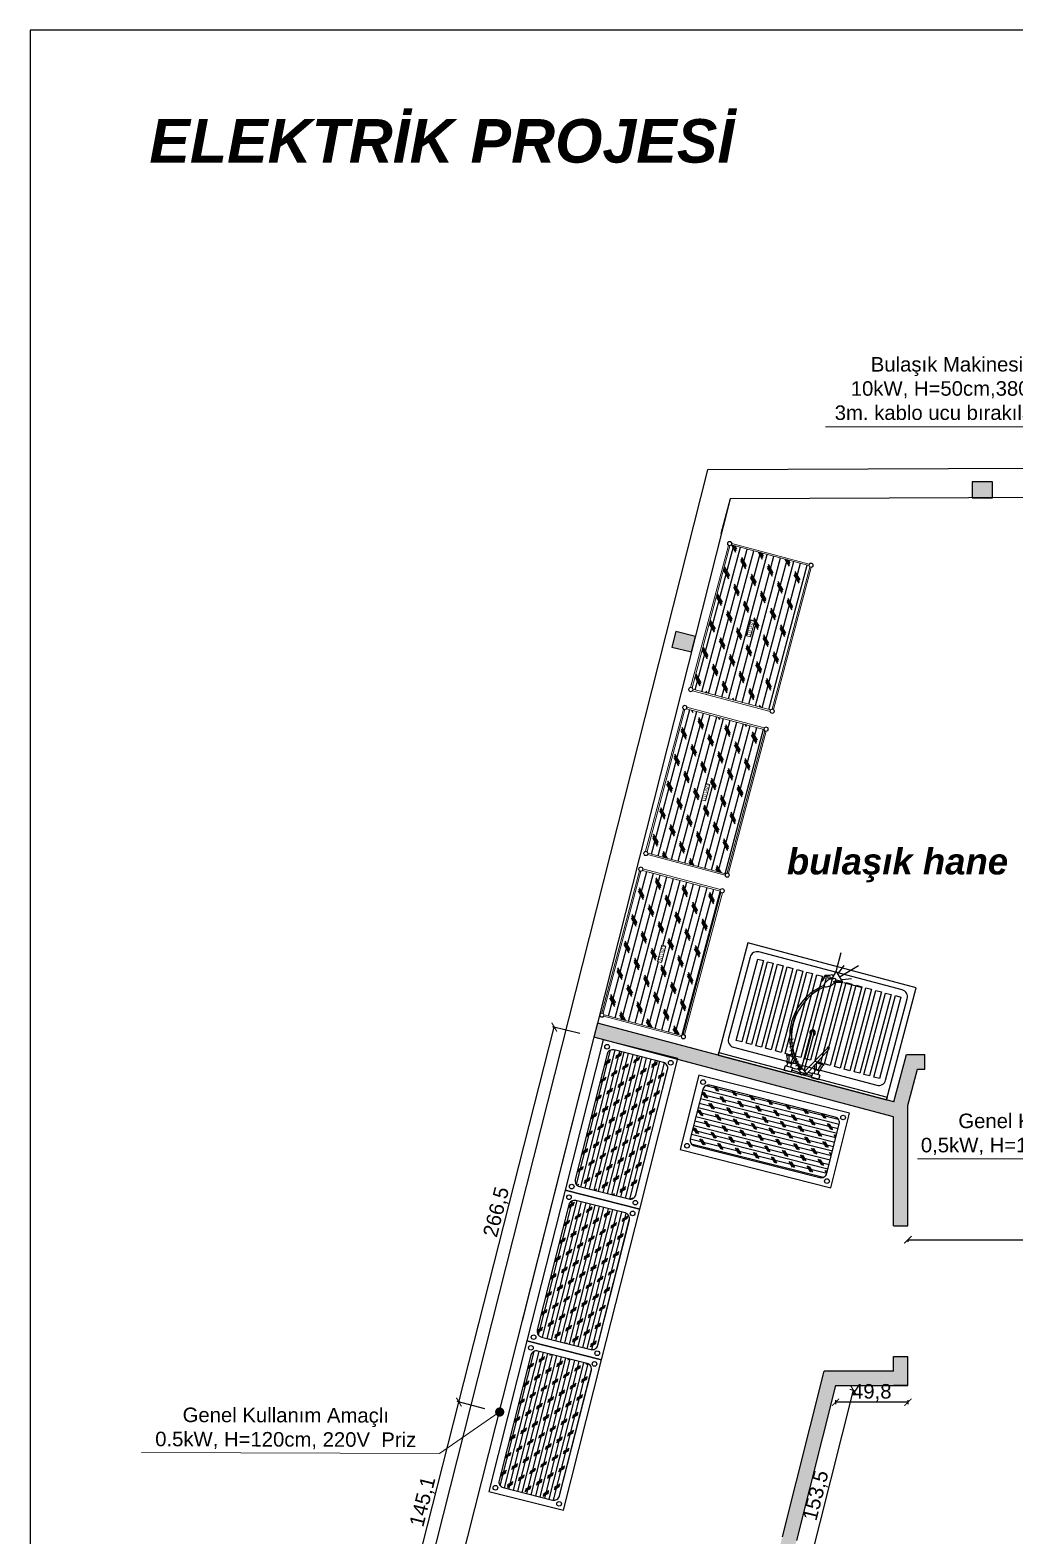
# Model space of a CAD drawing. Header units: millimetres. Extents: x -3164 to 12587, y -18082 to -16228.
# Drawn here: x 1231 to 1909, y -17265 to -16228 of the extents above; entities that cross this region are included whole.
import ezdxf

# ---------------------------------------------------------------- set-up
doc = ezdxf.new("R2010")
doc.units = ezdxf.units.MM
doc.layers.add('Mtm-elk.', color=40, linetype='Continuous', lineweight=20)
doc.layers.add('rmz-elk.', color=40, linetype='Continuous', lineweight=20)
doc.styles.add('ARIAL', font='', dxfattribs={"height": 1})
doc.styles.get("Standard").update_dxf_attribs({"font": 'arial.ttf'})
doc.styles.add('text-100', font='comic.ttf', dxfattribs={"height": 50})
doc.styles.get('ARIAL').set_extended_font_data('Arial', bold=True)
doc.dimstyles.new('ISO-25', dxfattribs={"dimtxt": 10, "dimasz": 5, "dimexe": 1.25, "dimexo": 10, "dimtad": 1, "dimdec": 1, "dimtxsty": 'Standard', "dimblk": 'ARCHTICK', "dimcen": 2.5, "dimadec": 0, "dimazin": 0, "dimtfac": 1, "dimtdec": 1, "dimtmove": 0, "dimatfit": 3, "dimfxl": 1, "dimarcsym": 0})

# ---------------------------------------------------------------- blocks, each defined once
blk = doc.blocks.new('_ArchTick')
at = {"color": 0, "linetype": 'ByBlock', "const_width": 0.15}
blk.add_lwpolyline([(-0.5, -0.5), (0.5, 0.5)], dxfattribs=at)
blk = doc.blocks.new('*D112')
at = {"color": 0, "lineweight": -2, "transparency": 16777216}
for p, q in [((1785.7, -17171.8), (1785.7, -17174.6)), ((1835.5, -17173.3), (1785.7, -17173.3)), ((1835.5, -17171.8), (1835.5, -17174.6))]:
    blk.add_line(p, q, dxfattribs=at)
at = {"layer": 'Defpoints', "color": 0, "transparency": 16777216}
for p in [(1785.7, -17161.8), (1835.5, -17161.8), (1785.7, -17173.3)]:
    blk.add_point(p, dxfattribs=at)
at = {"color": 0, "lineweight": -2, "transparency": 16777216, "xscale": 5, "yscale": 5, "zscale": 5, "rotation": 180}
blk.add_blockref('_ArchTick', (1785.7, -17173.3), dxfattribs=at)
at = {"color": 0, "lineweight": -2, "transparency": 16777216, "xscale": 5, "yscale": 5, "zscale": 5}
blk.add_blockref('_ArchTick', (1835.5, -17173.3), dxfattribs=at)
at = {"color": 0, "transparency": 16777216, "insert": (1810.6, -17166.7), "char_height": 10, "attachment_point": 5}
blk.add_mtext('49,8', dxfattribs=at)
blk = doc.blocks.new('*D113')
at = {"color": 0, "lineweight": -2, "transparency": 16777216}
for p, q in [((1797.9, -17164.9), (1760.3, -17313.7)), ((1795.4, -17164.3), (1799.1, -17165.2)), ((1757.7, -17313), (1761.5, -17314))]:
    blk.add_line(p, q, dxfattribs=at)
at = {"layer": 'Defpoints', "color": 0, "transparency": 16777216}
for p in [(1785.7, -17161.8), (1748.1, -17310.6), (1760.3, -17313.7)]:
    blk.add_point(p, dxfattribs=at)
at = {"color": 0, "lineweight": -2, "transparency": 16777216, "xscale": 5, "yscale": 5, "zscale": 5}
for p, rotation in [((1797.9, -17164.9), 75.80022539922322), ((1760.3, -17313.7), 255.8002253992233)]:
    blk.add_blockref('_ArchTick', p, dxfattribs=dict(at, rotation=rotation))
at = {"color": 0, "transparency": 16777216, "insert": (1772.7, -17237.7), "char_height": 10, "attachment_point": 5, "rotation": 75.8002}
blk.add_mtext('153,5', dxfattribs=at)
blk = doc.blocks.new('YTR')
at = {"color": 7}
for points in [[(2909.5, 294.2), (3029.5, 294.2), (3029.5, 374.2), (2909.5, 374.2)], [(2918, 361.2), (2922, 361.2), (2922, 303.2), (2918, 303.2)], [(2925, 361.2), (2929, 361.2), (2929, 303.2), (2925, 303.2)], [(2932, 361.2), (2936, 361.2), (2936, 303.2), (2932, 303.2)], [(2939, 361.2), (2943, 361.2), (2943, 303.2), (2939, 303.2)], [(2939, 361.2), (2943, 361.2), (2943, 303.2), (2939, 303.2)], [(2946, 361.2), (2950, 361.2), (2950, 303.2), (2946, 303.2)], [(2946, 361.2), (2950, 361.2), (2950, 303.2), (2946, 303.2)], [(2953, 361.2), (2957, 361.2), (2957, 303.2), (2953, 303.2)], [(2953, 361.2), (2957, 361.2), (2957, 303.2), (2953, 303.2)], [(2960, 361.2), (2964, 361.2), (2964, 303.2), (2960, 303.2)], [(2960, 361.2), (2964, 361.2), (2964, 303.2), (2960, 303.2)], [(2967, 361.2), (2971, 361.2), (2971, 303.2), (2967, 303.2)], [(2967, 361.2), (2971, 361.2), (2971, 303.2), (2967, 303.2)], [(2974, 361.2), (2978, 361.2), (2978, 303.2), (2974, 303.2)], [(2974, 361.2), (2978, 361.2), (2978, 303.2), (2974, 303.2)], [(2981, 361.2), (2985, 361.2), (2985, 303.2), (2981, 303.2)], [(2981, 361.2), (2985, 361.2), (2985, 303.2), (2981, 303.2)], [(2988, 361.2), (2992, 361.2), (2992, 303.2), (2988, 303.2)], [(2988, 361.2), (2992, 361.2), (2992, 303.2), (2988, 303.2)], [(2995, 361.2), (2999, 361.2), (2999, 303.2), (2995, 303.2)], [(3002, 361.2), (3006, 361.2), (3006, 303.2), (3002, 303.2)], [(3002, 361.2), (3006, 361.2), (3006, 303.2), (3002, 303.2)], [(3009, 361.2), (3013, 361.2), (3013, 303.2), (3009, 303.2)], [(3009, 361.2), (3013, 361.2), (3013, 303.2), (3009, 303.2)], [(3009, 361.2), (3013, 361.2), (3013, 303.2), (3009, 303.2)], [(3016, 361.2), (3020, 361.2), (3020, 303.2), (3016, 303.2)], [(3016, 361.2), (3020, 361.2), (3020, 303.2), (3016, 303.2)], [(3016, 361.2), (3020, 361.2), (3020, 303.2), (3016, 303.2)]]:
    blk.add_lwpolyline(points, close=True, dxfattribs=at)
blk.add_lwpolyline([(3029.5, 374.2), (3029.5, 372.2), (2909.5, 372.2), (2909.5, 374.2)], dxfattribs=at)
blk.add_lwpolyline([(2918.5, 298.2), (3020.5, 298.2, 0.414214), (3025.5, 303.2), (3025.5, 361.2, 0.414214), (3020.5, 366.2), (2918.5, 366.2, 0.414214), (2913.5, 361.2), (2913.5, 303.2, 0.414214)], format="xyb", close=True, dxfattribs=at)
blk = doc.blocks.new('107x61')
h = blk.add_hatch()
h.set_pattern_fill('CORK', scale=1.5, style=0)
h.set_pattern_definition([(0, (435.9964, 0), (1e-15, 4.7625), []), (135, (438.378, -2.381), (-9.525, -9.525), [6.7352, -6.7352]), (135, (439.568, -2.381), (-9.525, -9.525), [6.7352, -6.7352]), (135, (440.759, -2.381), (-9.525, -9.525), [6.7352, -6.7352])])
h.paths.add_polyline_path([(863.2, -953.5, -0.226541), (862.3, -954.4), (862.3, -1009.6, -0.226541), (863.2, -1010.5), (964.4, -1010.5, -0.226541), (965.3, -1009.6), (965.3, -954.4, -0.226541), (964.4, -953.5)])
h.paths.add_polyline_path([(918.9, -980.6), (918.9, -983.5), (907.4, -983.5), (907.4, -980.6)], flags=0)
h.paths.add_polyline_path([(906.8, -984.6), (919.5, -984.6), (919.5, -979.5), (906.8, -979.5)], flags=24)
at = {"color": 7, "lineweight": 0}
for points in [[(964.4, -952.5), (863.2, -952.5)], [(964.4, -953.5), (863.2, -953.5)], [(861.3, -954.4), (861.3, -1009.6)], [(862.3, -954.4), (862.3, -1009.6)], [(965.3, -1009.6), (965.3, -954.4)], [(966.3, -1009.6), (966.3, -954.4)], [(863.2, -1010.5), (964.4, -1010.5)], [(964.4, -1010.5), (863.2, -1010.5)], [(863.2, -1011.5), (964.4, -1011.5)], [(964.4, -1011.5), (863.2, -1011.5)]]:
    blk.add_lwpolyline(points, dxfattribs=at)
blk.add_lwpolyline([(907.4, -980.6), (918.9, -980.6), (918.9, -983.5), (907.4, -983.5)], close=True, dxfattribs=at)
for centre, radius in [((861.8, -953), 1.5), ((861.8, -953), 1.3), ((965.8, -953), 1.5), ((965.8, -953), 1.3), ((861.8, -1011), 1.5), ((861.8, -1011), 1.3), ((965.8, -1011), 1.5), ((965.8, -1011), 1.3)]:
    blk.add_circle(centre, radius, dxfattribs=at)
at = {"color": 7, "lineweight": 0, "insert": (907.8, -980.7), "char_height": 2.5, "attachment_point": 1}
blk.add_mtext_dynamic_manual_height_columns('107x61', width=7.897, gutter_width=12.5, heights=[0], dxfattribs=at)
blk = doc.blocks.new('A$C3ECE62BF')
at = {"color": 7, "lineweight": 0}
blk.add_blockref('107x61', (-860.3, 1012.5), dxfattribs=at)
blk = doc.blocks.new('4r55')
h = blk.add_hatch()
h.set_pattern_fill('CORK', angle=90, style=0)
h.set_pattern_definition([(90, (0, 0), (-3.175, 2e-16), []), (225, (1.5875, 1.5875), (6.350003, -6.350003), [4.49013, -4.49013]), (225, (1.5875, 2.381), (6.350003, -6.350003), [4.49013, -4.49013]), (225, (1.5875, 3.175), (6.350003, -6.350003), [4.49013, -4.49013])])
h.paths.add_polyline_path([(1286.5, 1170, 0.414214), (1290.5, 1166), (1325.5, 1166, 0.414214), (1329.5, 1170), (1329.5, 1259, 0.414214), (1325.5, 1263), (1290.5, 1263, 0.414214), (1286.5, 1259)])
at = {"color": 7}
blk.add_lwpolyline([(1281.5, 1268), (1281.5, 1161), (1334.5, 1161), (1334.5, 1268)], close=True, dxfattribs=at)
blk.add_lwpolyline([(1286.5, 1259), (1286.5, 1170, 0.414214), (1290.5, 1166), (1325.5, 1166, 0.414214), (1329.5, 1170), (1329.5, 1259, 0.414214), (1325.5, 1263), (1290.5, 1263, 0.414214)], format="xyb", close=True, dxfattribs=at)
for centre in [(1285.5, 1264.4), (1330.7, 1264.4), (1285.5, 1165), (1330.7, 1165)]:
    blk.add_circle(centre, 1.6, dxfattribs=at)
blk = doc.blocks.new('ISTIF RAFI 107x53')
at = {"color": 7, "rotation": 270}
blk.add_blockref('4r55', (-1161, 1334.5), dxfattribs=at)
blk = doc.blocks.new('FDSDDSDF')
at = {"color": 7, "linetype": 'ByBlock', "lineweight": -2}
for p, q in [((2048.8, 2220.8), (2048.8, 2223.9)), ((2048.8, 2220.8), (2054, 2220.8)), ((2050.1, 2218.3), (2050.1, 2220.8)), ((2052.7, 2220.8), (2052.7, 2218.3)), ((2054, 2220.8), (2054, 2223.9)), ((2060.1, 2222.3), (2060.1, 2222.9)), ((2060.1, 2193.9), (2060.1, 2220.4)), ((2062.1, 2222.9), (2062.1, 2222.3)), ((2062.1, 2220), (2062.1, 2193.9)), ((2068.3, 2220.8), (2068.3, 2223.8)), ((2068.3, 2220.8), (2073.5, 2220.8)), ((2069.6, 2218.3), (2069.6, 2220.8)), ((2072.2, 2220.8), (2072.2, 2218.3)), ((2073.5, 2220.8), (2073.5, 2223.8)), ((2049.4, 2218.3), (2053.3, 2218.3)), ((2068.9, 2218.3), (2072.8, 2218.3))]:
    blk.add_line(p, q, dxfattribs=at)
at = {"color": 7}
for p, q in [((2063.5, 2221.3), (2061.4, 2219.4)), ((2063.8, 2221), (2061.7, 2219.1)), ((2064.2, 2220.5), (2062.1, 2218.6)), ((2064.8, 2220.3), (2062.7, 2218.3)), ((2066.3, 2218.9), (2064.2, 2216.9)), ((2067.6, 2217.4), (2065.5, 2215.4)), ((2068.7, 2215.8), (2066.7, 2213.8)), ((2070.1, 2214.3), (2068.1, 2212.3)), ((2071.4, 2212.4), (2069.3, 2210.4)), ((2072.9, 2210), (2070.5, 2208.5)), ((2073.9, 2207.5), (2071.5, 2206)), ((2074.9, 2204.8), (2072.2, 2203.8)), ((2075.7, 2202.5), (2073, 2201.5)), ((2063.7, 2157.7), (2062.5, 2154)), ((2063.1, 2153.7), (2063.9, 2157.7)), ((2063.9, 2157.7), (2063.7, 2157.7)), ((2049.3, 2155), (2036, 2155)), ((2052.6, 2151.5), (2042.4, 2141.1)), ((2050.7, 2153.2), (2044.7, 2150.9)), ((2049.9, 2154.9), (2056.3, 2148.6)), ((2054.3, 2149.6), (2052, 2143.7)), ((2056.2, 2148.1), (2056.2, 2135.4)), ((2057.6, 2152.3), (2058.5, 2152)), ((2059.6, 2153.6), (2057.7, 2154.1)), ((2058.5, 2152), (2059.8, 2152.9)), ((2062.5, 2154), (2059.6, 2153.6)), ((2059.8, 2152.9), (2063.1, 2153.7))]:
    blk.add_line(p, q, dxfattribs=at)
blk.add_lwpolyline([(2057.7, 2222.3), (2047.2, 2201.8, 1.623199), (2048.7, 2201.8), (2059.5, 2220.9)], format="xyb", dxfattribs=at)
at = {"color": 7, "linetype": 'ByBlock', "lineweight": -2}
for points in [[(2054, 2223.9), (2048.8, 2223.9)], [(2073.5, 2223.8), (2068.3, 2223.8)]]:
    blk.add_lwpolyline(points, dxfattribs=at)
at = {"color": 7}
blk.add_lwpolyline([(2063.5, 2221.3), (2062.2, 2222.3), (2057.7, 2222.3), (2061.4, 2219.4)], dxfattribs=at)
blk.add_lwpolyline([(2061.7, 2160.9, 0.239534), (2060.9, 2161.1, 0.084415), (2058.9, 2160.4, 0.042268), (2056.9, 2159.1, 0.030917), (2055.2, 2156.4, 0.018265), (2049.9, 2154.9, 0.015636), (2056.1, 2156.4, 0.092743), (2054.9, 2154.9, 0.239534), (2055.1, 2154.2, 0.239534), (2055.9, 2153.9, 0.086481), (2057.7, 2155.1, 0.015152), (2056.3, 2148.6, 0.017666), (2057.7, 2154.1, 0.032293), (2060, 2156.1, 0.042268), (2061.3, 2158.1, 0.084415), (2062, 2160.1, 0.239534)], format="xyb", close=True, dxfattribs=at)
at = {"color": 7, "linetype": 'ByBlock', "lineweight": -2}
for centre, radius, start, end in [((2055.7, 2241), 18.3, 264.7424, 283.0793), ((2055.2, 2195.2), 25.8, 86.0898, 92.7999), ((2055.2, 2195.2), 25.8, 79.9909, 80.789), ((2061.1, 2221.8), 1.89, 222.2167, 239.0854), ((2061.1, 2221.8), 1.89, 110.2112, 134.6611), ((2061.1, 2222.9), 0.975, 0, 180), ((2061.1, 2221.8), 1.89, 42.2167, 69.5029), ((2066.3, 2241.4), 18.7, 258.2229, 275.9961), ((2067.8, 2185.7), 35.2, 89.1635, 98.0475), ((2048.1, 2213.4), 0.325, 89.9995, 270.0005), ((2048.1, 2213.4), 0.325, 90, 270), ((2039.5, 2218.6), 9.96, 330.3142, 357.7951), ((2048.1, 2213.4), 0.325, 90, 90.0005), ((2049.1, 2210.8), 2.44, 66.481, 113.519), ((2048.1, 2213.4), 0.325, 270, 270.0005), ((2051.4, 2220.9), 8.44, 247.3536, 278.9716), ((2038.3, 2218.3), 12.4, 337.2328, 0), ((2050.1, 2213.4), 0.325, 146.4257, 270.0005), ((2051.4, 2209.2), 4.04, 71.2127, 108.7873), ((2064.5, 2218.3), 12.4, 180, 202.7672), ((2052.7, 2213.4), 0.325, 269.9995, 33.5743), ((2053.7, 2210.8), 2.44, 104.5611, 108.1341), ((2063.3, 2218.6), 9.96, 182.2049, 201.1959), ((2059, 2218.6), 9.96, 339.377, 357.7951), ((2057.8, 2218.3), 12.4, 338.7072, 0), ((2070.9, 2209.2), 4.04, 71.2127, 105.1387), ((2070.9, 2220.9), 8.44, 266.1814, 292.6464), ((2084, 2218.3), 12.4, 180, 202.7672), ((2072.2, 2213.4), 0.325, 269.9995, 33.5743), ((2073.2, 2210.8), 2.44, 66.4257, 108.1341), ((2082.8, 2218.6), 9.96, 182.2049, 209.6858), ((2074.1, 2213.4), 0.325, 269.9995, 90.0005), ((2061.1, 2193.9), 1.95, 120, 60), ((2061.1, 2193.9), 1.17, 146.4427, 33.5573), ((2061.1, 2193.9), 0.975, 180, 0)]:
    blk.add_arc(centre, radius, start, end, dxfattribs=at)
at = {"color": 7}
for centre, radius, start, end in [((2037.5, 2191), 38.1, 308.4415, 49.6827), ((2038.6, 2190.9), 38.3, 307.6631, 50.9572)]:
    blk.add_arc(centre, radius, start, end, dxfattribs=at)
blk = doc.blocks.new('*D161')
at = {"color": 0, "lineweight": -2, "transparency": 16777216}
for p, q in [((1835.5, -17061.4), (2594.3, -17061.4)), ((1835.5, -17061.8), (1835.5, -17062.7)), ((2594.3, -17123.1), (2594.3, -17060.2))]:
    blk.add_line(p, q, dxfattribs=at)
at = {"layer": 'Defpoints', "color": 0, "transparency": 16777216}
for p in [(1835.5, -17051.8), (2594.3, -17061.4), (2594.3, -17133.1, -2.6)]:
    blk.add_point(p, dxfattribs=at)
at = {"color": 0, "lineweight": -2, "transparency": 16777216, "xscale": 5, "yscale": 5, "zscale": 5, "rotation": 180}
blk.add_blockref('_ArchTick', (1835.5, -17061.4), dxfattribs=at)
at = {"color": 0, "lineweight": -2, "transparency": 16777216, "xscale": 5, "yscale": 5, "zscale": 5}
blk.add_blockref('_ArchTick', (2594.3, -17061.4), dxfattribs=at)
at = {"color": 0, "transparency": 16777216, "insert": (2214.9, -17054.8), "char_height": 10, "attachment_point": 5}
blk.add_mtext('758,8', dxfattribs=at)
blk = doc.blocks.new('*D167')
at = {"color": 0, "lineweight": -2, "transparency": 16777216}
for p, q in [((1490.6, -17313.8), (1526.3, -17173.2)), ((1544.2, -17177.8), (1525.1, -17172.9)), ((1508.8, -17318.5), (1489.3, -17313.5))]:
    blk.add_line(p, q, dxfattribs=at)
at = {"layer": 'Defpoints', "color": 0, "transparency": 16777216}
for p in [(1526.3, -17173.2), (1553.9, -17180.2), (1518.5, -17320.9)]:
    blk.add_point(p, dxfattribs=at)
at = {"color": 0, "lineweight": -2, "transparency": 16777216, "xscale": 5, "yscale": 5, "zscale": 5}
for p, rotation in [((1526.3, -17173.2), 75.7365432644631), ((1490.6, -17313.8), 255.7365432644631)]:
    blk.add_blockref('_ArchTick', p, dxfattribs=dict(at, rotation=rotation))
at = {"color": 0, "transparency": 16777216, "insert": (1502, -17241.9), "char_height": 10, "attachment_point": 5, "rotation": 75.7365}
blk.add_mtext('145,1', dxfattribs=at)
blk = doc.blocks.new('*D168')
at = {"color": 0, "lineweight": -2, "transparency": 16777216}
for p, q in [((1526.3, -17173.2), (1592, -16914.9)), ((1609.5, -16919.4), (1590.8, -16914.6)), ((1544.2, -17177.8), (1525.1, -17172.9))]:
    blk.add_line(p, q, dxfattribs=at)
at = {"layer": 'Defpoints', "color": 0, "transparency": 16777216}
for p in [(1592, -16914.9), (1619.2, -16921.8), (1553.9, -17180.2)]:
    blk.add_point(p, dxfattribs=at)
at = {"color": 0, "lineweight": -2, "transparency": 16777216, "xscale": 5, "yscale": 5, "zscale": 5}
for p, rotation in [((1592, -16914.9), 75.7365432644631), ((1526.3, -17173.2), 255.7365432644631)]:
    blk.add_blockref('_ArchTick', p, dxfattribs=dict(at, rotation=rotation))
at = {"color": 0, "transparency": 16777216, "insert": (1552.7, -17042.4), "char_height": 10, "attachment_point": 5, "rotation": 75.7365}
blk.add_mtext('266,5', dxfattribs=at)

msp = doc.modelspace()

# ---------------------------------------------------------------- hatches: boundary and pattern name
h = msp.add_hatch(color=256)
h.dxf.hatch_style = 1
h.paths.add_polyline_path([(1879.78, -16539.25), (1879.78, -16550.25), (1893.78, -16550.25), (1893.78, -16539.25)])
h.paths.add_polyline_path([(1672.9, -16653.04), (1686.47, -16656.47), (1689.17, -16645.81), (1675.6, -16642.38)])
h.paths.add_polyline_path([(2370.44, -16699.21), (2384.44, -16699.21), (2384.44, -16688.21), (2370.44, -16688.21)])
h.paths.add_polyline_path([(2719.44, -16688.21), (2719.44, -16699.21), (2733.44, -16699.21), (2733.44, -16688.21)])
h.paths.add_polyline_path([(3869.44, -16700.21), (3883.44, -16700.21), (3883.44, -16689.21), (3869.44, -16689.21)])
h.paths.add_polyline_path([(4281.44, -16696.21), (4281.44, -16707.21), (4295.44, -16707.21), (4295.44, -16696.21)])
h.paths.add_polyline_path([(4295.44, -17581.21), (4295.44, -17570.21), (4281.44, -17570.21), (4281.44, -17581.21)])
h.paths.add_polyline_path([(3845.44, -17581.21), (3845.44, -17570.21), (3831.44, -17570.21), (3831.44, -17581.21)])
h.paths.add_polyline_path([(3434.44, -17570.21), (3434.44, -17581.21), (3448.44, -17581.21), (3448.44, -17570.21)])
h.paths.add_polyline_path([(3082.44, -17570.21), (3082.44, -17581.21), (3096.44, -17581.21), (3096.44, -17570.21)])
h.paths.add_polyline_path([(2719.44, -17581.21), (2733.44, -17581.21), (2733.44, -17570.21), (2719.44, -17570.21)])
h.paths.add_polyline_path([(2370.44, -17570.21), (2370.44, -17581.21), (2384.44, -17581.21), (2384.44, -17570.21)])
h = msp.add_hatch(color=256)
h.dxf.hatch_style = 1
h.paths.add_polyline_path([(2622.51, -16873.85), (2612.51, -16873.85), (2612.51, -16883.85), (2622.51, -16883.85), (2632.51, -16883.85), (2702.51, -16883.85), (2702.51, -16873.85), (2632.51, -16873.85), (2632.51, -16748.85), (2733.44, -16748.85), (2733.44, -16699.21), (2723.44, -16699.21), (2723.44, -16738.85), (2632.51, -16738.85), (2632.51, -16547.11), (2622.51, -16547.16)])
h.paths.add_polyline_path([(2448.12, -16883.85), (2512.51, -16883.85), (2512.51, -16873.85), (2448.12, -16873.85)])
h.paths.add_polyline_path([(2370.44, -16688.21), (2384.44, -16688.21), (2384.44, -16548.17), (2370.44, -16548.23)])
h.paths.add_polyline_path([(2012.51, -16933.85), (1937.51, -16933.85), (1937.51, -16943.85), (2022.51, -16943.85), (2022.51, -16883.85), (2148.12, -16883.85), (2148.12, -16873.85), (2022.51, -16873.85), (2022.51, -16549.7), (2012.51, -16549.75)])
h.paths.add_polyline_path([(1825.51, -16976.69), (1825.51, -17051.82), (1835.51, -17051.82), (1835.51, -16969), (1842.19, -16943.85), (1847.19, -16943.85), (1847.19, -16933.85), (1834.5, -16933.85), (1825.84, -16966.43), (1621.77, -16912.18), (1619.2, -16921.85)])
h.paths.add_polyline_path([(1749.02, -17266), (1695.81, -17476.29), (1705.5, -17478.75), (1745.6, -17320.28), (1771.78, -17326.9), (1774.23, -17317.21), (1748.05, -17310.59), (1758.71, -17268.46), (1785.7, -17161.82), (1835.51, -17161.82), (1835.51, -17151.82), (1835.51, -17141.82), (1825.51, -17141.82), (1825.51, -17151.82), (1777.91, -17151.82)])
h.paths.add_polyline_path([(1943.37, -17370.32), (1904.49, -17523.98), (1905.39, -17523.98), (1905.39, -17534.98), (1901.7, -17534.98), (1895.53, -17559.39), (1905.22, -17561.85), (1955.52, -17363.08), (1929.34, -17356.46), (1926.89, -17366.15)])
h.paths.add_polyline_path([(1590.54, -17460.21), (1592.99, -17450.51), (1491.95, -17425.22), (1489.5, -17434.92)])
h.paths.add_polyline_path([(1668.14, -17479.63), (1677.85, -17482.06), (1680.3, -17472.37), (1670.6, -17469.94)])
at = {"layer": 'rmz-elk.'}
msp.add_hatch(color=256, dxfattribs=at).paths.add_polyline_path([(1554.39, -17176.84, 1), (1554.39, -17183.28, 1)])

# ---------------------------------------------------------------- linework, layer by layer
for p, q in [((1713.16, -16551.02), (1706.74, -16575.14)), ((1621.77, -16912.18), (1619.2, -16921.85)), ((1825.84, -16966.43), (1621.77, -16912.18)), ((1825.51, -16976.69), (1619.31, -16921.88)), ((1847.19, -16943.85), (1847.19, -16933.85)), ((1842.19, -16943.85), (1847.19, -16943.85)), ((1835.51, -17051.82), (1835.51, -16969)), ((1825.51, -17051.82), (1825.51, -16976.69)), ((1825.51, -17051.82), (1835.51, -17051.82)), ((1825.51, -17151.82), (1825.51, -17141.82)), ((1825.51, -17141.82), (1835.51, -17141.82)), ((1835.51, -17161.82), (1835.51, -17141.82)), ((1749.02, -17266), (1777.91, -17151.82)), ((1825.51, -17151.82), (1777.91, -17151.82)), ((1835.51, -17161.82), (1835.51, -17151.82)), ((1785.7, -17161.82), (1758.71, -17268.46)), ((1785.7, -17161.82), (1835.51, -17161.82))]:
    msp.add_line(p, q)
for points in [[(1231.07, -17483.09), (3324.49, -17483.09), (3324.49, -16228.06), (1231.07, -16228.06)], [(1879.78, -16550.25), (1893.78, -16550.25), (1893.78, -16539.25), (1879.78, -16539.25)], [(1672.9, -16653.04), (1686.47, -16656.47), (1689.17, -16645.81), (1675.6, -16642.38)]]:
    msp.add_lwpolyline(points, close=True)
for points in [[(1882.82, -17691.15), (3224.04, -17758.97), (4440.58, -17723.82), (4455.43, -16543.63), (3735.69, -16520.21), (3081.32, -16525.21), (1697.57, -16531.08), (1410.08, -17667.24), (1430.45, -17668.27)], [(1883.83, -17671.17), (3224.26, -17738.95), (4420.82, -17704.38), (4435.18, -16562.99), (3735.44, -16540.21), (3081.44, -16545.21), (1713.16, -16551.02), (1621.77, -16912.18)], [(1619.31, -16921.88), (1435.36, -17648.89)], [(1825.51, -17051.82), (1825.51, -16976.69), (1619.31, -16921.88), (1569.86, -17117.32)], [(1825.51, -17051.82), (1825.51, -16976.69), (1619.31, -16921.88)], [(1825.84, -16966.43), (1834.5, -16933.85), (1847.19, -16933.85)], [(1835.51, -16969), (1842.19, -16943.85), (1847.19, -16943.85)], [(1825.51, -17151.82), (1825.51, -17141.82)], [(1825.51, -17151.82), (1825.51, -17141.82)], [(1835.51, -17161.82), (1825.51, -17161.82)]]:
    msp.add_lwpolyline(points)
at = {"layer": 'Mtm-elk.'}
for p, q in [((1778.78, -16501.39), (1953.88, -16501.39, -5.87)), ((1842.08, -17005.64, 6.39), (2047.22, -17005.64)), ((1307.86, -17208.05, 6.39), (1512.99, -17208.73))]:
    msp.add_line(p, q, dxfattribs=at)
msp.add_lwpolyline([(1512.99, -17208.73), (1554.03, -17180.17)], dxfattribs=at)

# ---------------------------------------------------------------- block references
at = {"xscale": -1, "rotation": 255.0903310945179}
for p in [(1684.15, -16683.38), (1653.19, -16796.27), (1622.97, -16907.64)]:
    msp.add_blockref('A$C3ECE62BF', p, dxfattribs=at)
at = {"color": 7, "rotation": 165.1149393254955}
msp.add_blockref('YTR', (4728.68, -17350.79), dxfattribs=at)
at = {"color": 140, "rotation": 165.1149393254955}
msp.add_blockref('FDSDDSDF', (4325.32, -15327.91), dxfattribs=at)
for p, rotation in [((1625.66, -16923.57), 255.8002253992215), ((1678.57, -16999.31), 345.8002253992214), ((1599.41, -17027.3), 255.8002253992215), ((1573.17, -17131.03), 255.8002253992215)]:
    msp.add_blockref('ISTIF RAFI 107x53', p, dxfattribs=dict(rotation=rotation))

# ---------------------------------------------------------------- texts
at = {"ltscale": 3, "width": 514.6356, "attachment_point": 1, "style": 'ARIAL'}
for s, insert, char_height in [('\\pi54.93038;{\\fArial|b1|i1|c162|p34;ELEKTRİK PROJESİ}', (1258.2, -16289.37), 30), ('\\pi181.62819;{\\fArial|b1|i1|c162|p34;bulaşık hane}', (1570.52, -16791.73), 18)]:
    msp.add_mtext(s, dxfattribs=dict(at, insert=insert, char_height=char_height))
at = {"layer": 'Mtm-elk.', "char_height": 10, "width": 302.6112, "attachment_point": 5, "style": 'text-100'}
for s, insert, rotation in [('{\\fArial|b0|i0|c162|p34;Bulaşık Makinesi\\P10kW, H=50cm,380V\\fArial|b0|i0|c0|p34;\\P\\fArial|b0|i0|c162|p34; \\fArial|b0|i0|c0|p34;3m. kablo ucu b\\fArial|b0|i0|c162|p34;ırakılacak}', (1862.33, -16475), 0.01874), ('{\\fArial|b0|i0|c0|p34;Genel Kullan\\fArial|b0|i0|c162|p34;ım Amaçlı\\P0,5kW, H=120cm, 220V 2li Priz}', (1941.25, -16988.72, 6.39), 0.01874), ('{\\fArial|b0|i0|c0|p34;Genel Kullan\\fArial|b0|i0|c162|p34;ım Amaçlı\\P0.5kW, H=120cm, 220V  Priz}', (1407.08, -17191.46, 6.39), 359.82854)]:
    msp.add_mtext(s, dxfattribs=dict(at, insert=insert, rotation=rotation))

# ---------------------------------------------------------------- dimensions: what is measured, and where the dimension line sits
for base, p1, p2, picture, middle in [((1591.96, -16914.93), (1553.94, -17180.24), (1619.2, -16921.85), '*D168', (1552.7, -17042.43)), ((1526.3, -17173.21), (1518.46, -17320.93), (1553.94, -17180.24), '*D167', (1502, -17241.89))]:
    dim = msp.add_linear_dim(base=base, p1=p1, p2=p2, angle=255.73654, dimstyle='ISO-25', override={"dimtmove": 1})
    dim.commit()
    dim.dimension.update_dxf_attribs({"geometry": picture, "text_midpoint": middle})
dim = msp.add_linear_dim(base=(2594.31, -17061.43), p1=(1835.51, -17051.82), p2=(2594.31, -17133.07, -2.56), dimstyle='ISO-25')
dim.commit()
dim.dimension.update_dxf_attribs({"geometry": '*D161', "text_midpoint": (2214.91, -17054.8)})
dim = msp.add_aligned_dim(p1=(1785.7, -17161.82), p2=(1748.05, -17310.59), distance=12.62, dimstyle='ISO-25')
dim.commit()
dim.dimension.update_dxf_attribs({"geometry": '*D113', "text_midpoint": (1772.68, -17237.67)})
dim = msp.add_linear_dim(base=(1785.7, -17173.31), p1=(1835.51, -17161.82), p2=(1785.7, -17161.82), angle=180, dimstyle='ISO-25')
dim.commit()
dim.dimension.update_dxf_attribs({"geometry": '*D112', "text_midpoint": (1810.6, -17166.68)})

doc.saveas('drawing.dxf')
